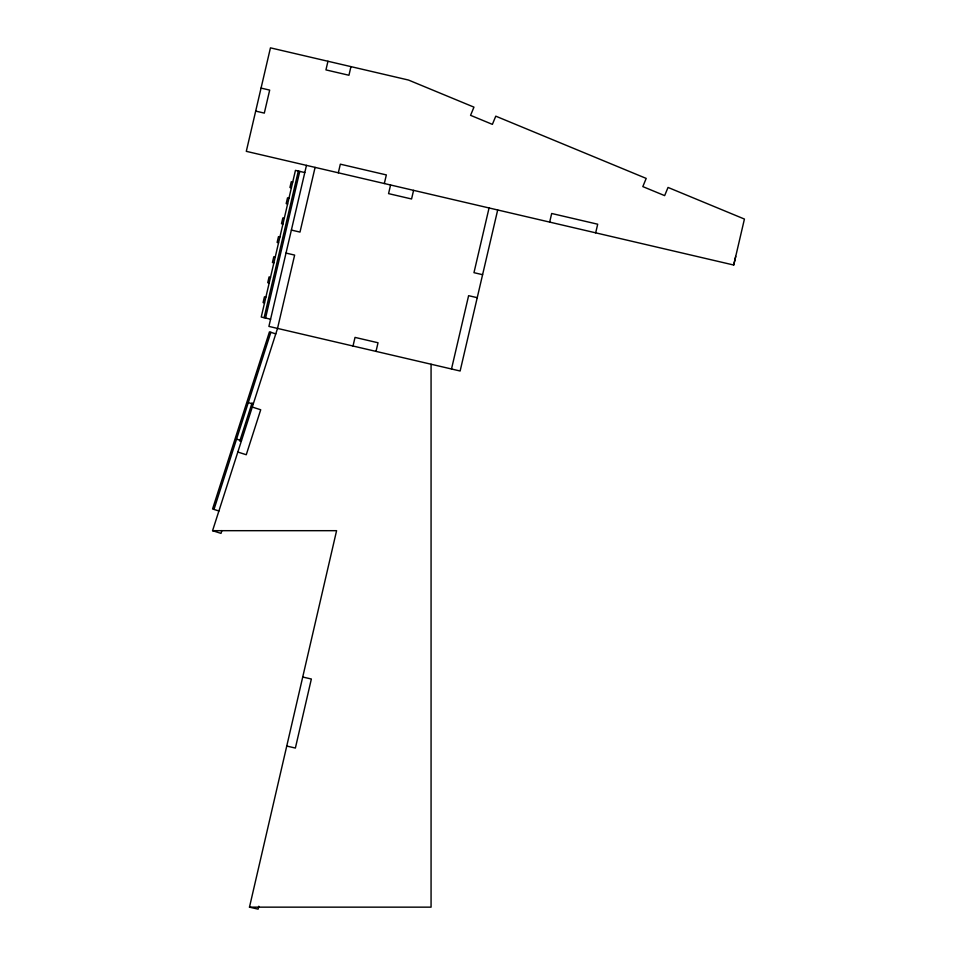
<?xml version="1.0" encoding="UTF-8"?>
<svg xmlns="http://www.w3.org/2000/svg" width="957" height="957" viewBox="0 0 957 957"><rect width="100%" height="100%" fill="white"/><g stroke="black" fill="none" stroke-linecap="round" stroke-linejoin="round"><path stroke-width="1.44" d="M258.785 906.243L258.115 909.15L249.478 907.152L336.589 530.68L212.574 530.68L277.53 328.418L294.636 255.088L286.011 253.079M264.12 317.712L298.321 171.052M265.556 318.047L299.756 171.387M327.952 61.26L325.942 69.897L348.946 75.256L350.956 66.631M306.467 165.382L268.905 326.409L460.126 371.005L497.688 209.978M315.092 167.391L299.996 232.084L291.371 230.075M338.323 172.81L340.333 164.173L386.341 174.916L384.331 183.541M353.013 346.027L355.023 337.402L378.027 342.762L376.017 351.386M390.576 185L388.566 193.625L411.57 198.984L413.58 190.359M451.501 368.995L468.607 295.677L477.232 297.687M489.063 207.968L473.966 272.673L482.603 274.683M549.665 222.108L551.687 213.483L597.694 224.213L595.673 232.838M733.708 265.029L744.426 219.057L668.034 187.44L664.648 195.623L642.817 186.603L646.202 178.409L495.774 116.168L492.388 124.362L470.569 115.33L473.954 107.136L408.472 80.041L270.448 47.85L246.296 151.338L733.708 265.029L735.718 256.404M213.973 509.423L270.855 332.306M239.788 441.129L252.098 402.813M221.904 530.585L221.007 533.384L212.574 530.68M249.478 907.152L431.069 907.152L431.069 364.234M302.723 677.018L311.36 679.015L295.378 748.051L286.753 746.053M261.058 88.092L269.683 90.102L264.311 113.105L255.686 111.096M304.793 172.559L295.45 170.382L261.237 317.042L270.592 319.219M292.734 182.045L291.287 181.71L289.947 187.452L291.383 187.799M288.966 198.171L287.531 197.836L286.191 203.59L287.626 203.925M284.277 218.304L282.829 217.969L281.49 223.723L282.925 224.058M279.911 236.989L278.475 236.654L277.135 242.408L278.571 242.743M275.221 257.122L273.774 256.787L272.434 262.541L273.869 262.876M270.52 277.255L269.084 276.92L267.745 282.662L269.18 282.997M265.879 297.149L264.443 296.814L263.103 302.556L264.539 302.902M275.783 333.885L269.455 331.864L212.574 508.968L218.902 511.002M248.282 402.586L253.21 404.177M252.277 407.06L260.711 409.763L246.26 454.742L237.826 452.039M236.546 439.143L241.463 440.722"/></g></svg>
